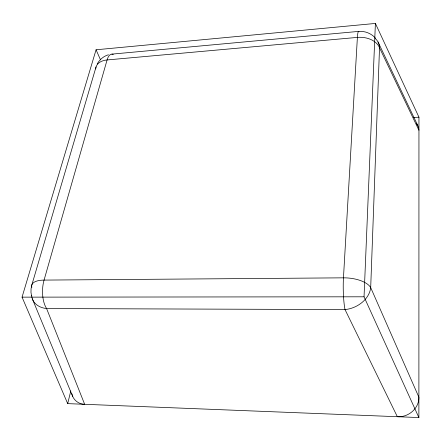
<?xml version="1.0" encoding="UTF-8"?>
<svg xmlns="http://www.w3.org/2000/svg" width="441" height="441" viewBox="0 0 441 441"><rect width="100%" height="100%" fill="white"/><g stroke="black" fill="none" stroke-linecap="round" stroke-linejoin="round"><path stroke-width="0.66" d="M418.884 417.561L418.95 117.179L375.401 23.439L96.066 49.783L22.05 297.146L67.688 403.631L418.884 417.561L364.04 296.804L375.401 23.439M31.686 285.663L31.057 288.761L30.975 292.317L31.532 295.905M67.688 403.631L70.803 390.924M96.066 66.872L31.857 284.864M97.235 63.973C99.578 59.546 103.635 56.205 108.42 54.75M111.909 54.127L358.715 31.394C364.955 30.92 371.239 33.4 375.418 38.075M413.449 117.515L418.95 117.179M22.05 297.146L364.04 296.804M416.53 123.656L416.883 124.114M416.977 124.246L418.454 127.162L418.944 130.293L379.519 47.782A20.628 15.815 -30.4 0 0 375.037 38.306M378.047 41.989L417.881 125.746M71.811 393.581C72.815 399.678 78.542 404.298 84.666 404.309L46.597 308.562A22.149 10.816 -88.5 0 1 44.061 280.096L107.091 59.948A18.693 7.458 83.5 0 1 113.293 54.397M96.066 49.783L100.515 59.849M72.754 396.558L32.325 298.811M31.625 295.503A22.684 16.89 -21.2 0 0 46.597 308.562L345.022 309.582A24.591 18.693 -23.5 0 0 370.694 287.582L379.519 47.782A20.325 14.294 -0.2 0 0 357.386 37.397L107.091 59.948A18.72 11.907 17.6 0 0 95.714 68.967M31.862 287.317A22.419 9.123 13.5 0 1 44.061 280.096L343.462 277.836A24.773 11.367 4.1 0 1 370.694 287.582L418.889 397.203C419.198 408.454 408.278 417.566 397.347 416.706L345.022 309.582A24.635 3.418 88.9 0 1 343.462 277.836L357.386 37.397A20.424 2.271 86.9 0 1 358.924 31.509"/></g></svg>
